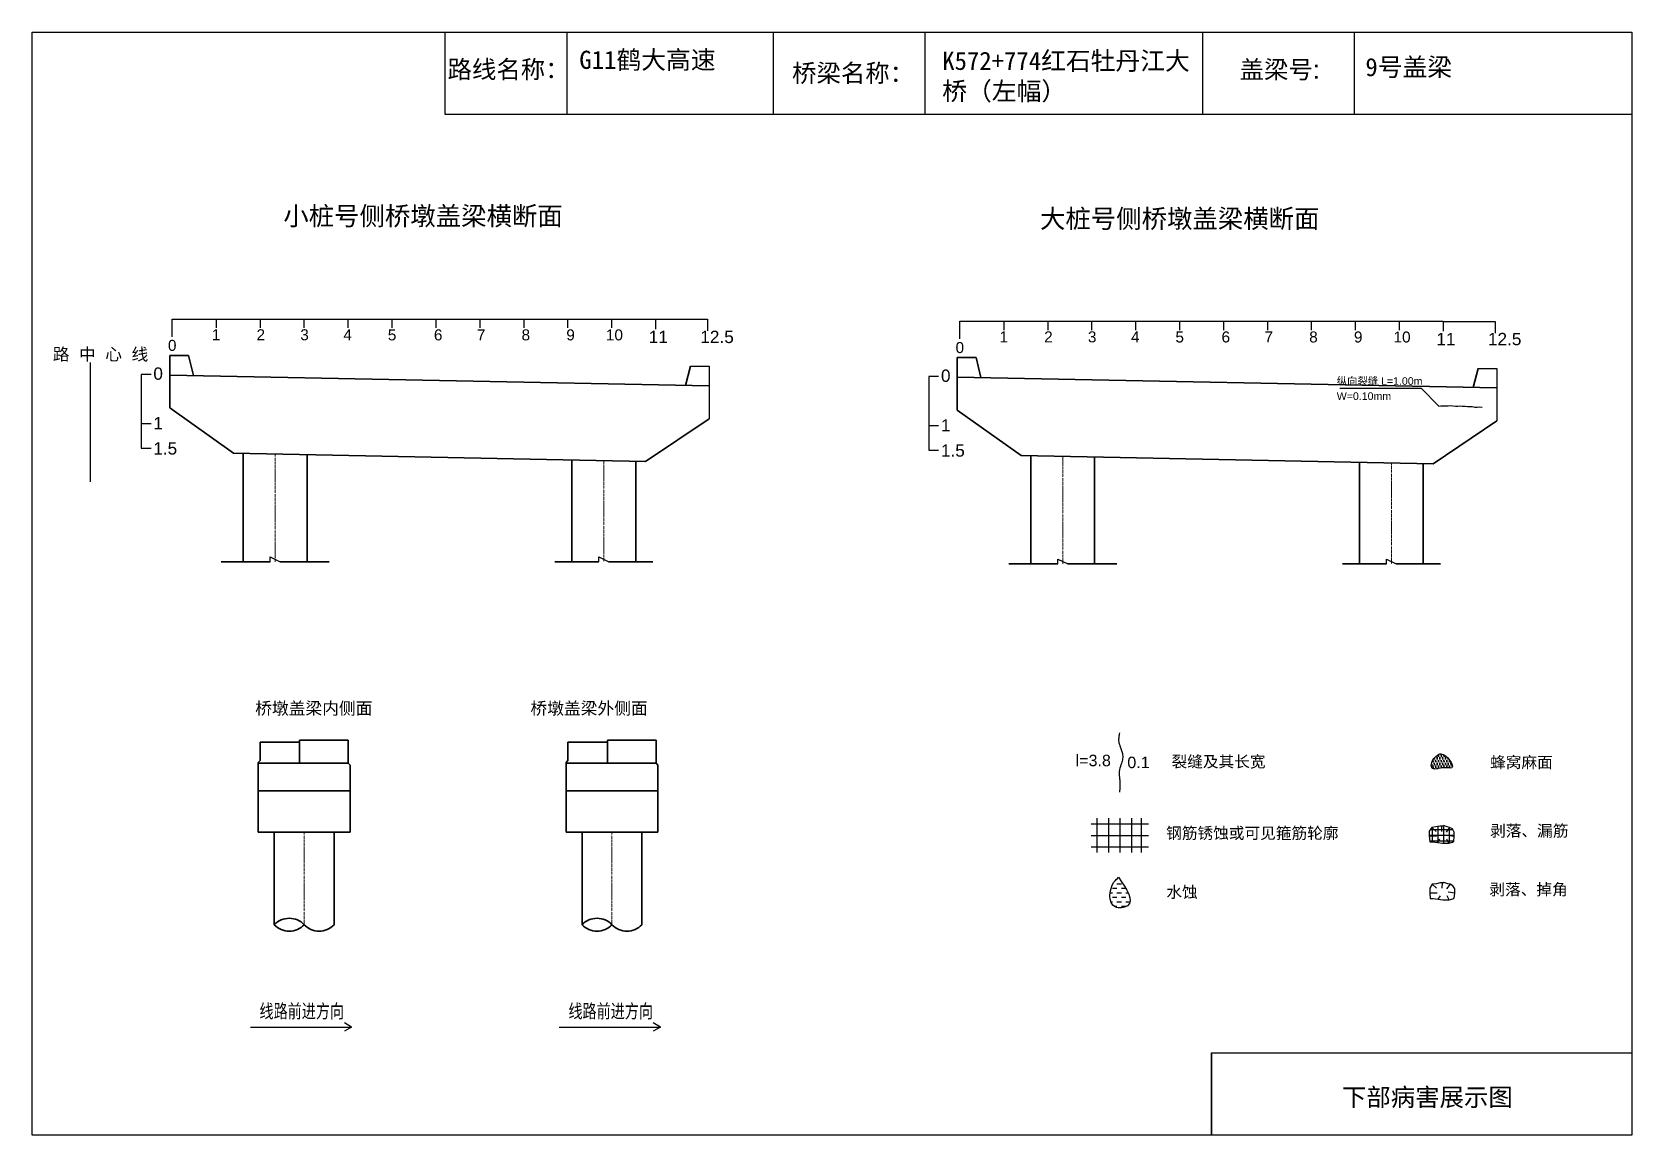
# Model space of a CAD drawing. Header units: millimetres. Extents: x 0 to 529, y -5115 to 459.
# Drawn here: x 0 to 528, y -3255 to -2891 of the extents above; entities that cross this region are included whole.
import ezdxf
from ezdxf.enums import TextEntityAlignment as Align

# ---------------------------------------------------------------- set-up
doc = ezdxf.new("R2010")
doc.units = ezdxf.units.MM
doc.linetypes.add('EBG_CENTER', pattern=[1.1, 0.8, -0.15, 0, -0.15])
doc.layers.add('Center', color=3, linetype='EBG_CENTER', lineweight=18)
doc.layers.add('中粗实线', color=4, linetype='Continuous', lineweight=35)
for name, color, linetype in [('加固措施', 7, 'Continuous'), ('图层1', 7, 'Continuous'), ('文字', 1, 'Continuous'), ('病害', 5, 'Continuous')]:
    doc.layers.add(name, color=color, linetype=linetype)
doc.styles.add('HAN', font='', dxfattribs={"width": 0.75})
doc.styles.get("Standard").update_dxf_attribs({"font": 'arial.ttf'})
doc.styles.get('HAN').set_extended_font_data('SimSun')

# ---------------------------------------------------------------- blocks, each defined once
blk = doc.blocks.new('88888')
for p, q in [((1245.415, -3599.279), (1245.261, -3599.19)), ((1243.215, -3599.279), (1245.415, -3599.279)), ((1245.415, -3599.279), (1245.261, -3599.367))]:
    blk.add_line(p, q)
at = {"layer": '文字', "color": 0, "style": 'HAN', "width": 0.75}
blk.add_text('线路前进方向', height=0.3, dxfattribs=at).set_placement((1244.335, -3599.082), align=Align.CENTER)
blk = doc.blocks.new('adfsd')
at = {"lineweight": -2, "ltscale": 0.5}
for p, q in [((1140.897, -3083.694), (1140.936, -3083.729)), ((1140.983, -3083.682), (1140.981, -3083.729)), ((1141.053, -3083.694), (1141.022, -3083.735)), ((1140.876, -3083.768), (1140.94, -3083.769)), ((1140.948, -3083.824), (1140.969, -3083.796)), ((1141.045, -3083.83), (1141.028, -3083.796)), ((1141.094, -3083.772), (1141.036, -3083.763))]:
    blk.add_line(p, q, dxfattribs=at)
blk.add_lwpolyline([(1141, -3083.682), (1140.967, -3083.682), (1140.934, -3083.69), (1140.897, -3083.694), (1140.876, -3083.727), (1140.876, -3083.768), (1140.88, -3083.818), (1140.905, -3083.818), (1140.991, -3083.83), (1141.045, -3083.83), (1141.078, -3083.822), (1141.09, -3083.814), (1141.094, -3083.772), (1141.094, -3083.735), (1141.078, -3083.707), (1141.053, -3083.694), (1141.033, -3083.69), (1141, -3083.678)], dxfattribs=at)

msp = doc.modelspace()

# ---------------------------------------------------------------- hatches: boundary and pattern name
at = {"layer": '加固措施', "lineweight": -2}
h = msp.add_hatch(dxfattribs=at)
h.set_pattern_fill('DOTS', scale=0.758413)
h.set_pattern_definition([(0, (-3123.6565, -172.2986), (0.45655767, 0.91311534), [0, -0.91311534])])
edge = h.paths.add_edge_path()
edge.add_spline(control_points=[(464.79, -3129.11), (463.66, -3129.88), (462.06, -3130.98), (461.88, -3135.06), (465.67, -3133.19), (470.82, -3134.65), (466.98, -3129.01), (464.92, -3129.1), (464.79, -3129.11)], knot_values=[0, 0, 0, 0, 5.205471, 7.397577, 12.944796, 16.169923, 23.88441, 24.400432, 24.400432, 24.400432, 24.400432], degree=3, periodic=0)
h = msp.add_hatch(dxfattribs=at)
h.set_pattern_fill('DASH', color=256, scale=0.682572)
h.set_pattern_definition([(0, (-2570.7012, -130.7287), (1.47924685, 1.47924685), [1.4792469, -1.4792469])])
edge = h.paths.add_edge_path()
edge.add_spline(control_points=[(358.78, -3169.9), (358.24, -3170.38), (355.71, -3172.62), (355.03, -3180.77), (365.19, -3179.33), (361.44, -3173.8), (358.78, -3169.9)], knot_values=[0, 0, 0, 0, 3.237042, 15.187225, 21.182779, 35.601669, 35.601669, 35.601669, 35.601669], degree=3, periodic=0)
at = {"layer": '病害', "lineweight": -2}
h = msp.add_hatch(dxfattribs=at)
h.set_pattern_fill('DOTS', color=4, scale=0.758413, style=0)
h.set_pattern_definition([(0, (-5510.1385, -512.4721), (0.45655767, 0.91311534), [0, -0.91311534])])
edge = h.paths.add_edge_path()
edge.add_spline(control_points=[(464.79, -3129.11), (463.66, -3129.88), (462.06, -3130.98), (461.88, -3135.06), (465.67, -3133.19), (470.82, -3134.65), (466.98, -3129.01), (464.92, -3129.1), (464.79, -3129.11)], knot_values=[0, 0, 0, 0, 1.041094, 1.479515, 2.588959, 3.233985, 4.776882, 4.880086, 4.880086, 4.880086, 4.880086], degree=3, periodic=0)

# ---------------------------------------------------------------- linework, layer by layer
at = {"color": 0}
for p, q in [((0, -2890.76), (528.29, -2890.76)), ((0, -3255), (0, -2890.76)), ((136.28, -2890.76), (136.28, -2917.84)), ((244.69, -2890.76), (244.69, -2917.84)), ((386.49, -2890.76), (386.49, -2917.84)), ((436.57, -2890.82), (436.57, -2917.9)), ((528.29, -2890.76), (528.29, -3255)), ((136.28, -2917.84), (528.29, -2917.84)), ((46.28, -2991.4), (46.28, -2985.6)), ((46.28, -2985.6), (60.79, -2985.6)), ((60.79, -2985.6), (60.79, -2988.5)), ((60.79, -2985.6), (75.3, -2985.6)), ((75.3, -2985.6), (89.8, -2985.6)), ((75.3, -2985.6), (75.3, -2988.5)), ((89.8, -2985.6), (104.31, -2985.6)), ((89.8, -2985.6), (89.8, -2988.5)), ((104.31, -2985.6), (118.82, -2985.6)), ((104.31, -2985.6), (104.31, -2988.5)), ((118.82, -2985.6), (133.32, -2985.6)), ((118.82, -2985.6), (118.82, -2988.5)), ((133.32, -2985.6), (147.83, -2985.6)), ((133.32, -2985.6), (133.32, -2988.5)), ((147.83, -2985.6), (162.34, -2985.6)), ((147.83, -2985.6), (147.83, -2988.5)), ((162.34, -2985.6), (176.84, -2985.6)), ((162.34, -2985.6), (162.34, -2988.5)), ((162.34, -2985.6), (173.94, -2985.6)), ((176.84, -2985.6), (191.35, -2985.6)), ((176.84, -2985.6), (176.84, -2988.5)), ((176.84, -2985.6), (179.74, -2985.6)), ((191.35, -2985.6), (205.85, -2985.6)), ((191.35, -2985.6), (191.35, -2988.5)), ((205.87, -2985.64), (205.87, -2988.89)), ((306.34, -2992.11), (306.34, -2986.3)), ((306.34, -2986.3), (320.85, -2986.3)), ((320.85, -2986.3), (320.85, -2989.2)), ((320.85, -2986.3), (335.36, -2986.3)), ((335.36, -2986.3), (349.86, -2986.3)), ((335.36, -2986.3), (335.36, -2989.2)), ((349.86, -2986.3), (364.37, -2986.3)), ((349.86, -2986.3), (349.86, -2989.2)), ((364.37, -2986.3), (378.88, -2986.3)), ((364.37, -2986.3), (364.37, -2989.2)), ((378.88, -2986.3), (393.38, -2986.3)), ((378.88, -2986.3), (378.88, -2989.2)), ((393.38, -2986.3), (407.89, -2986.3)), ((393.38, -2986.3), (393.38, -2989.2)), ((407.89, -2986.3), (422.39, -2986.3)), ((407.89, -2986.3), (407.89, -2989.2)), ((422.39, -2986.3), (436.9, -2986.3)), ((422.39, -2986.3), (422.39, -2989.2)), ((422.39, -2986.3), (434, -2986.3)), ((436.9, -2986.3), (451.41, -2986.3)), ((436.9, -2986.3), (436.9, -2989.2)), ((436.9, -2986.3), (439.8, -2986.3)), ((451.41, -2986.3), (465.91, -2986.3)), ((451.41, -2986.3), (451.41, -2989.2)), ((465.93, -2986.34), (465.93, -2989.59)), ((39.3, -3003.85), (36.06, -3003.85)), ((36.06, -3003.85), (36.06, -3028.15)), ((299.36, -3004.55), (296.12, -3004.55)), ((296.12, -3004.55), (296.12, -3028.85)), ((36.06, -3020.05), (39.3, -3020.05)), ((296.12, -3020.75), (299.36, -3020.75)), ((36.06, -3028.15), (39.3, -3028.15)), ((296.12, -3028.85), (299.36, -3028.85)), ((78.66, -3065.72), (78.66, -3064.1)), ((187.17, -3065.72), (187.17, -3064.1)), ((338.72, -3066.43), (338.72, -3064.81)), ((447.23, -3066.43), (447.23, -3064.81)), ((389.48, -3255), (389.48, -3227.92)), ((389.48, -3227.92), (528.29, -3227.92)), ((528.29, -3255), (0, -3255))]:
    msp.add_line(p, q, dxfattribs=at)
for p, q in [((205.87, -2985.64), (223.01, -2985.64)), ((223.01, -2985.64), (223.01, -2989.46)), ((465.93, -2986.34), (483.07, -2986.34)), ((483.07, -2986.34), (483.07, -2990.17)), ((217.41, -3001.13), (223.61, -3001.13)), ((223.61, -3001.13), (223.61, -3007.6)), ((477.47, -3001.83), (483.67, -3001.83)), ((483.67, -3001.83), (483.67, -3008.31)), ((223.61, -3007.6), (223.61, -3018.45)), ((483.67, -3008.31), (483.67, -3019.16)), ((78.66, -3064.1), (81.9, -3065.72)), ((187.17, -3064.1), (190.41, -3065.72)), ((338.72, -3064.81), (341.96, -3066.43)), ((447.23, -3064.81), (450.47, -3066.43))]:
    msp.add_line(p, q)
at = {"color": 1}
for p, q in [((19.16, -2999.85), (19.16, -3039.35)), ((349.74, -3152.26), (368.7, -3152.26)), ((351.64, -3150.37), (351.64, -3161.74)), ((355.43, -3150.37), (355.43, -3161.74)), ((359.22, -3150.37), (359.22, -3161.74)), ((363.01, -3150.37), (363.01, -3161.74)), ((366.26, -3150.34), (366.26, -3161.72)), ((462.28, -3153.43), (462.28, -3158.12)), ((464.18, -3153.13), (464.18, -3158.37)), ((466.07, -3153.13), (466.07, -3158.59)), ((467.97, -3153.43), (467.97, -3158.54)), ((349.74, -3156.06), (368.7, -3156.06)), ((461.36, -3155.97), (469.63, -3155.97)), ((461.5, -3157.87), (469.48, -3157.87)), ((461.75, -3154.08), (469.1, -3154.08)), ((349.74, -3159.85), (368.7, -3159.85))]:
    msp.add_line(p, q, dxfattribs=at)
at = {"color": 0}
msp.add_lwpolyline([(0, -2890.76), (528.29, -2890.76), (528.29, -3255), (0, -3255)], dxfattribs=at)
at = {"color": 7}
for points in [[(464.36, -3014.26), (458.81, -3008.51), (431.81, -3008.51)], [(464.36, -3014.36), (465.16, -3014.18), (465.96, -3014.17), (466.76, -3014.23), (467.56, -3014.26), (468.36, -3014.1), (469.16, -3014.23), (469.96, -3014.3), (470.76, -3014.33), (471.56, -3014.22), (472.36, -3014.31), (473.16, -3014.32), (473.96, -3014.39), (474.76, -3014.48), (475.56, -3014.45), (476.36, -3014.61), (477.16, -3014.61), (477.96, -3014.58), (478.76, -3014.64), (478.86, -3014.77)]]:
    msp.add_lwpolyline(points, dxfattribs=at)
at = {"lineweight": -2}
msp.add_open_spline([(464.79, -3129.11), (463.66, -3129.88), (462.06, -3130.98), (461.88, -3135.06), (465.67, -3133.19), (470.82, -3134.65), (466.98, -3129.01), (464.92, -3129.1), (464.79, -3129.11)], degree=3, knots=[0, 0, 0, 0, 3.947899, 5.610421, 9.817506, 12.263485, 18.114255, 18.505612, 18.505612, 18.505612, 18.505612], dxfattribs=at)
at = {"layer": 'Center', "color": 1}
for p, q in [((80.28, -3030.16), (80.28, -3065.72)), ((188.79, -3032.33), (188.79, -3065.72)), ((340.34, -3030.87), (340.34, -3066.43)), ((448.85, -3033.04), (448.85, -3066.43)), ((89.87, -3154.99), (89.87, -3185.55)), ((191.5, -3154.99), (191.5, -3185.55))]:
    msp.add_line(p, q, dxfattribs=at)
at = {"layer": '中粗实线', "color": 0}
for p, q in [((45.46, -3004.04), (45.46, -2997.56)), ((45.46, -2997.56), (51.66, -2997.56)), ((51.66, -2997.56), (53.28, -3004.2)), ((305.52, -3004.74), (305.52, -2998.26)), ((305.52, -2998.26), (311.72, -2998.26)), ((311.72, -2998.26), (313.34, -3004.9)), ((45.46, -3004.04), (45.46, -3014.89)), ((223.61, -3007.6), (45.46, -3004.04)), ((217.41, -3001.13), (215.79, -3007.45)), ((305.52, -3004.74), (305.52, -3015.59)), ((483.67, -3008.31), (305.52, -3004.74)), ((477.47, -3001.83), (475.85, -3008.15)), ((45.46, -3014.89), (66.51, -3029.89)), ((305.52, -3015.59), (326.57, -3030.59)), ((202.55, -3032.61), (223.61, -3018.45)), ((462.61, -3033.31), (483.67, -3019.16)), ((202.55, -3032.61), (66.51, -3029.89)), ((69.75, -3029.95), (69.75, -3065.72)), ((90.81, -3030.37), (90.81, -3065.72)), ((178.26, -3032.12), (178.26, -3065.72)), ((462.61, -3033.31), (326.57, -3030.59)), ((329.81, -3030.65), (329.81, -3066.43)), ((350.87, -3031.08), (350.87, -3066.43)), ((199.32, -3032.54), (199.32, -3065.72)), ((438.32, -3032.82), (438.32, -3066.43)), ((459.38, -3033.25), (459.38, -3066.43)), ((78.66, -3065.72), (62.47, -3065.72)), ((98.1, -3065.72), (81.9, -3065.72)), ((187.17, -3065.72), (172.59, -3065.72)), ((204.98, -3065.72), (190.41, -3065.72)), ((338.72, -3066.43), (322.52, -3066.43)), ((358.15, -3066.43), (341.96, -3066.43)), ((447.23, -3066.43), (432.65, -3066.43)), ((465.04, -3066.43), (450.47, -3066.43)), ((75.31, -3125.26), (88.35, -3125.26)), ((75.31, -3125.26), (75.31, -3131.33)), ((88.35, -3124.66), (104.43, -3124.66)), ((88.35, -3124.66), (88.35, -3132.24)), ((104.43, -3124.66), (104.43, -3132.24)), ((176.93, -3125.26), (189.98, -3125.26)), ((176.93, -3125.26), (176.93, -3131.33)), ((189.98, -3124.66), (206.06, -3124.66)), ((189.98, -3124.66), (189.98, -3132.24)), ((206.06, -3124.66), (206.06, -3132.24)), ((75.31, -3131.33), (74.7, -3131.94)), ((74.7, -3154.99), (74.7, -3131.94)), ((74.7, -3132.24), (104.43, -3132.24)), ((104.43, -3132.24), (105.04, -3132.85)), ((176.93, -3131.33), (176.33, -3131.94)), ((176.33, -3154.99), (176.33, -3131.94)), ((176.33, -3132.24), (206.06, -3132.24)), ((206.06, -3132.24), (206.66, -3132.85)), ((105.04, -3154.99), (105.04, -3132.85)), ((206.66, -3154.99), (206.66, -3132.85)), ((74.7, -3141.34), (105.04, -3141.34)), ((176.33, -3141.34), (206.66, -3141.34)), ((74.7, -3154.99), (105.04, -3154.99)), ((80.01, -3154.99), (80.01, -3185.55)), ((99.73, -3154.99), (99.73, -3185.55)), ((176.33, -3154.99), (206.66, -3154.99)), ((181.64, -3154.99), (181.64, -3185.55)), ((201.36, -3154.99), (201.36, -3185.55))]:
    msp.add_line(p, q, dxfattribs=at)
for centre, start, end in [((84.94, -3190.22), 43.4434, 136.5566), ((84.94, -3180.89), 223.4434, 316.5566), ((94.8, -3180.89), 223.4434, 316.5566), ((186.57, -3190.22), 43.4434, 136.5566), ((186.57, -3180.89), 223.4434, 316.5566), ((196.43, -3180.89), 223.4434, 316.5566)]:
    msp.add_arc(centre, 6.79, start, end, dxfattribs=at)
at = {"layer": '加固措施', "lineweight": -2}
msp.add_open_spline([(358.78, -3169.9), (358.24, -3170.38), (355.71, -3172.62), (355.03, -3180.77), (365.19, -3179.33), (361.44, -3173.8), (358.78, -3169.9)], degree=3, knots=[0, 0, 0, 0, 2.209514, 10.366374, 14.458772, 24.300702, 24.300702, 24.300702, 24.300702], dxfattribs=at)
at = {"layer": '图层1', "lineweight": -2}
msp.add_open_spline([(359.05, -3122.23), (359.01, -3122.46), (358.97, -3122.7), (358.85, -3123.39), (358.8, -3123.83), (358.77, -3124.45), (358.77, -3124.65), (358.79, -3124.96), (358.81, -3125.08), (358.85, -3125.31), (358.87, -3125.42), (358.98, -3125.84), (359.1, -3126.16), (359.37, -3126.86), (359.52, -3127.25), (359.82, -3128.07), (359.96, -3128.52), (360.1, -3129.29), (360.13, -3129.59), (360.14, -3130.19), (360.12, -3130.48), (360.04, -3131.03), (359.99, -3131.29), (359.86, -3131.8), (359.79, -3132.04), (359.6, -3132.65), (359.48, -3133), (359.26, -3133.66), (359.17, -3133.97), (359.07, -3134.39), (359.04, -3134.52), (359, -3134.75), (358.99, -3134.86), (358.97, -3135.08), (358.97, -3135.19), (358.96, -3135.6), (358.97, -3135.92), (359.03, -3136.61), (359.07, -3136.97), (359.13, -3137.61), (359.16, -3137.88), (359.19, -3138.38), (359.2, -3138.61), (359.21, -3139.07), (359.21, -3139.29), (359.2, -3139.96), (359.18, -3140.4), (359.13, -3141.16), (359.1, -3141.48), (359.07, -3141.8)], degree=3, knots=[0, 0, 0, 0, 0.93103, 0.93103, 2.904338, 2.904338, 3.933552, 3.933552, 4.598026, 4.598026, 5.2625, 5.2625, 6.799065, 6.799065, 8.335629, 8.335629, 9.872194, 9.872194, 10.744529, 10.744529, 11.616864, 11.616864, 12.4892, 12.4892, 13.361535, 13.361535, 14.755665, 14.755665, 16.149795, 16.149795, 16.835641, 16.835641, 17.410365, 17.410365, 17.98509, 17.98509, 19.45733, 19.45733, 20.929571, 20.929571, 21.910052, 21.910052, 22.722819, 22.722819, 23.535585, 23.535585, 25.161117, 25.161117, 26.428502, 26.428502, 26.428502, 26.428502], dxfattribs=at)
at = {"layer": '病害', "color": 5}
for p, q in [((136.28, -2890.76), (136.28, -2917.84)), ((244.69, -2890.76), (244.69, -2917.84)), ((386.49, -2890.76), (386.49, -2917.84)), ((528.29, -2890.76), (528.29, -2917.84)), ((136.28, -2917.84), (385.94, -2917.84)), ((385.94, -2917.84), (528.29, -2917.84)), ((389.48, -3227.92), (528.29, -3227.92)), ((389.48, -3227.92), (389.48, -3255)), ((528.29, -3227.92), (528.29, -3255))]:
    msp.add_line(p, q, dxfattribs=at)
at = {"layer": '病害', "color": 0}
for p, q in [((176.54, -2890.76), (176.54, -2917.84)), ((294.76, -2890.76), (294.76, -2917.84))]:
    msp.add_line(p, q, dxfattribs=at)

# ---------------------------------------------------------------- block references
for name, p, xscale, yscale, zscale in [('adfsd', (-42801.42, 113782.3), 37.92066608813975, 37.92066608813975, 37.92066608813975), ('adfsd', (-42801.27, 113763.53), 37.92066608813975, 37.92066608813975, 37.92066608813975), ('88888', (-18785.32, 51375.47), 15.16826643525591, 15.16826643525591, 15.16826643525591), ('88888', (-18683.32, 51375.47), 15.16826643525591, 15.16826643525591, 15.16826643525591)]:
    msp.add_blockref(name, p, dxfattribs=dict(xscale=xscale, yscale=yscale, zscale=zscale))

# ---------------------------------------------------------------- texts
for s, height, p in [('1', 3.63, (59.38, -2992.55)), ('2', 3.63, (74.14, -2992.55)), ('3', 3.63, (88.58, -2992.55)), ('4', 3.63, (102.82, -2992.55)), ('5', 3.63, (117.48, -2992.59)), ('6', 3.63, (132.7, -2992.59)), ('7', 3.63, (146.89, -2992.59)), ('8', 3.63, (161.64, -2992.59)), ('9', 3.63, (176.42, -2992.59)), ('10', 3.627, (189.49, -2992.59)), ('11', 4.071, (203.64, -2993.48)), ('12.5', 4.071, (220.65, -2993.48)), ('1', 3.63, (319.44, -2993.25)), ('2', 3.63, (334.2, -2993.25)), ('3', 3.63, (348.64, -2993.25)), ('4', 3.63, (362.88, -2993.25)), ('5', 3.63, (377.54, -2993.29)), ('6', 3.63, (392.76, -2993.29)), ('7', 3.63, (406.94, -2993.29)), ('8', 3.63, (421.7, -2993.29)), ('9', 3.63, (436.48, -2993.29)), ('10', 3.627, (449.55, -2993.29)), ('11', 4.071, (463.7, -2994.18)), ('12.5', 4.071, (480.71, -2994.18)), ('路  中  心  线', 4.049, (6.85, -2999.19)), ('0', 3.63, (44.88, -2996.07)), ('0', 3.63, (304.94, -2996.78)), ('0', 4.05, (40.07, -3005.59)), ('0', 4.05, (300.13, -3006.29)), ('1', 4.05, (40.07, -3021.97)), ('1', 4.05, (300.13, -3022.67)), ('1.5', 4.049, (40.07, -3030.29)), ('1.5', 4.049, (300.13, -3030.99))]:
    msp.add_text(s, height=height).set_placement(p)
at = {"color": 7}
for s, p in [('纵向裂缝 L=1.00m', (430.81, -3007.26)), ('W=0.10mm', (430.81, -3012.26))]:
    msp.add_text(s, height=2.5, dxfattribs=at).set_placement(p)
at = {"char_height": 6, "attachment_point": 1}
for s, insert, width in [('{\\fSimSun|b0|i0|c134|p2;G11鹤大高速}', (180.72, -2896.94), 63.9701), ('{\\fSimSun|b0|i0|c134|p2;K572+774红石牡丹江大桥（左幅）}', (300.54, -2897.28), 85.4006), ('{\\fSimSun|b0|i0|c134|p2;9号盖梁}', (440.26, -2899.34), 87.6885)]:
    msp.add_mtext(s, dxfattribs=dict(at, insert=insert, width=width))
at = {"layer": '图层1'}
for s, p in [('路线名称：', (137.2, -2906.04)), ('盖梁号:', (398.73, -2906.13)), ('桥梁名称：', (250.96, -2907.28)), ('下部病害展示图', (432.51, -3245.46))]:
    msp.add_text(s, height=5.909, dxfattribs=at).set_placement(p)
at = {"layer": '图层1', "attachment_point": 1}
for s, insert, char_height in [('l=3.8', (344.59, -3129.43), 3.792), ('0.1', (361.66, -3130.06), 3.792), ('裂缝及其长宽', (376.26, -3129.79), 3.792), ('蜂窝麻面', (481.44, -3130.02), 3.792), ('钢筋锈蚀或可见箍筋轮廓', (374.48, -3153.39), 3.7921), ('剥落、漏筋', (481.44, -3152.64), 3.792), ('水蚀', (374.55, -3172.88), 3.792), ('剥落、掉角', (481.21, -3172.01), 3.792)]:
    msp.add_mtext(s, dxfattribs=dict(at, insert=insert, char_height=char_height))
at = {"layer": '文字', "color": 0}
for s, height, p in [('小桩号侧桥墩盖梁横断面', 6.1502, (82.97, -2954.59)), ('大桩号侧桥墩盖梁横断面', 6.1502, (332.81, -2955.47)), ('桥墩盖梁内侧面', 4.054, (73.7, -3116.12)), ('桥墩盖梁外侧面', 4.054, (164.57, -3116.12))]:
    msp.add_text(s, height=height, dxfattribs=at).set_placement(p)

doc.saveas('drawing.dxf')
